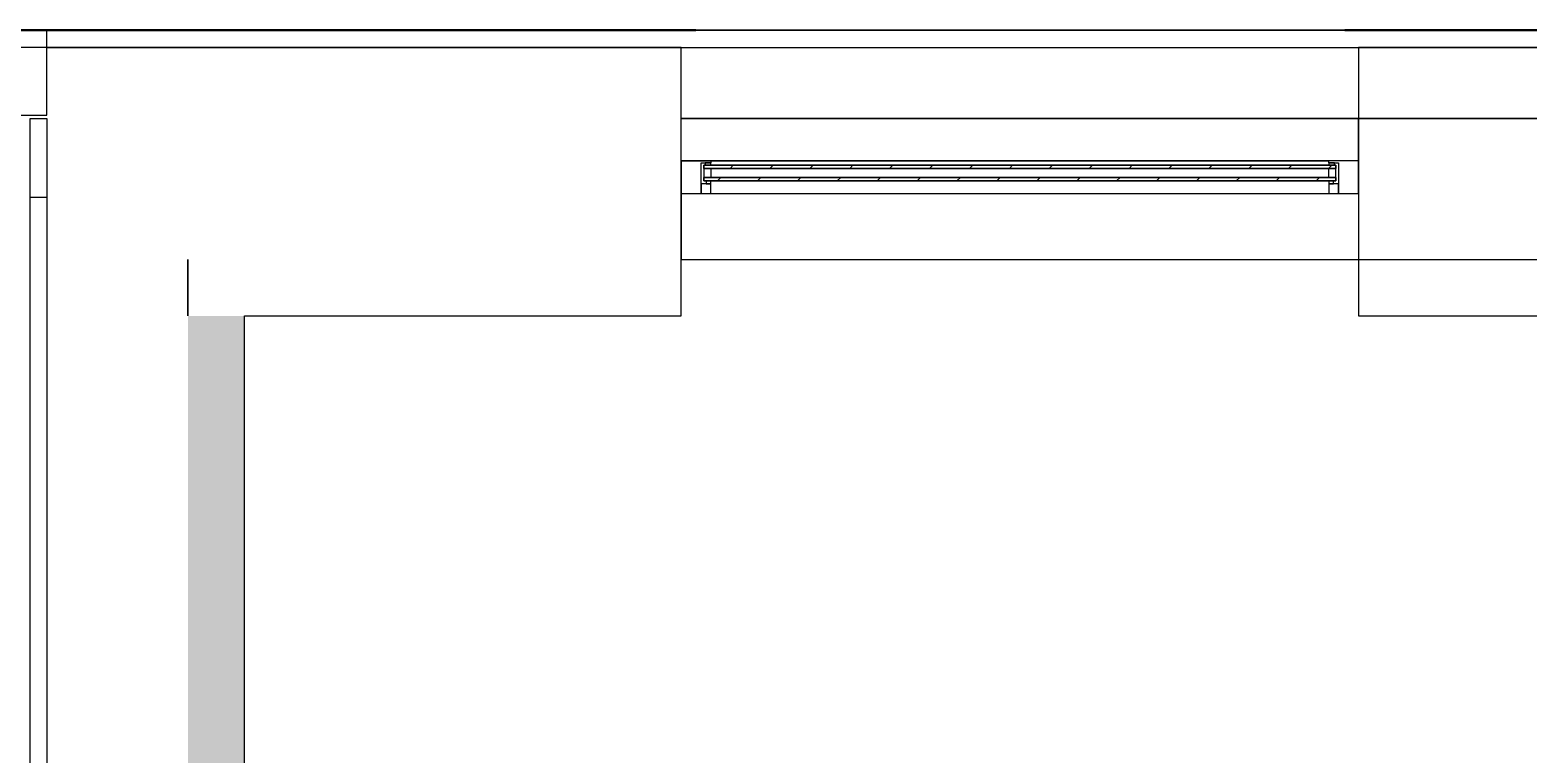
# Model space of a CAD drawing. Header units: metres. Extents: x 2.5 to 42.6, y 0.9 to 31.9.
# Drawn here: x 34.197 to 35.242, y 13.135 to 13.64 of the extents above; entities that cross this region are included whole.
import ezdxf

# ---------------------------------------------------------------- set-up
doc = ezdxf.new("R2010")
doc.units = ezdxf.units.M
for name, color, linetype in [('ARREDI', 9, 'Continuous'), ('INFISSI_VETRATE', 4, 'Continuous'), ('PARETI_STRUTTURE', 7, 'Continuous'), ('PILASTRI_SETTI', 8, 'Continuous')]:
    doc.layers.add(name, color=color, linetype=linetype)

msp = doc.modelspace()

# ---------------------------------------------------------------- linework, layer by layer
at = {"layer": 'ARREDI'}
for points in [[(32.2417, 13.6402), (34.2088, 13.6402)], [(34.2088, 13.6402), (34.6616, 13.6402)], [(34.6616, 13.6398), (34.6172, 13.6398)], [(34.6616, 13.6402), (35.1144, 13.6402)], [(35.1144, 13.6398), (34.6616, 13.6398)], [(35.1144, 13.6402), (35.5672, 13.6402)], [(35.5672, 13.6398), (35.1144, 13.6398)]]:
    msp.add_lwpolyline(points, dxfattribs=at)
for points in [[(34.2088, 13.6402), (34.132, 13.6402), (34.132, 13.6398), (34.2088, 13.6398)], [(34.2088, 13.6398), (34.6616, 13.6398), (34.6616, 13.6402), (34.2088, 13.6402)], [(35.1144, 13.6398), (35.5672, 13.6398), (35.5672, 13.6402), (35.1144, 13.6402)], [(34.6652, 13.526), (34.6652, 13.5475), (34.6723, 13.5475), (34.6723, 13.5489), (34.6514, 13.5489), (34.6514, 13.526)], [(34.6681, 13.5475), (34.6681, 13.5459), (34.6721, 13.5459), (34.6721, 13.5475)], [(35.11, 13.526), (35.1239, 13.526), (35.1239, 13.5489), (35.1029, 13.5489), (35.1029, 13.5475), (35.11, 13.5475)], [(35.1071, 13.5475), (35.1032, 13.5475), (35.1032, 13.5459), (35.1071, 13.5459)], [(34.6723, 13.5436), (34.6672, 13.5436), (34.6672, 13.5372), (34.6723, 13.5372)], [(35.1029, 13.5436), (35.1029, 13.5372), (35.108, 13.5372), (35.108, 13.5436)], [(34.6652, 13.526), (34.672, 13.526), (34.672, 13.5329), (34.6652, 13.5329)], [(34.6721, 13.5349), (34.6688, 13.5349), (34.6688, 13.5329), (34.6721, 13.5329)], [(35.1032, 13.5349), (35.1032, 13.5329), (35.1064, 13.5329), (35.1064, 13.5349)], [(35.11, 13.526), (35.11, 13.5329), (35.1032, 13.5329), (35.1032, 13.526)]]:
    msp.add_lwpolyline(points, close=True, dxfattribs=at)
at = {"layer": 'INFISSI_VETRATE'}
for points in [[(34.6767, 13.5349), (34.6791, 13.5373)], [(34.6854, 13.5436), (34.6877, 13.5459)], [(34.7045, 13.5349), (34.7069, 13.5373)], [(34.7132, 13.5436), (34.7156, 13.5459)], [(34.7324, 13.5349), (34.7347, 13.5373)], [(34.741, 13.5436), (34.7434, 13.5459)], [(34.7602, 13.5349), (34.7626, 13.5373)], [(34.7689, 13.5436), (34.7712, 13.5459)], [(34.7881, 13.5349), (34.7904, 13.5373)], [(34.7967, 13.5436), (34.7991, 13.5459)], [(34.8159, 13.5349), (34.8183, 13.5373)], [(34.8246, 13.5436), (34.8269, 13.5459)], [(34.8437, 13.5349), (34.8461, 13.5373)], [(34.8524, 13.5436), (34.8548, 13.5459)], [(34.8716, 13.5349), (34.8739, 13.5373)], [(34.8803, 13.5436), (34.8826, 13.5459)], [(34.8994, 13.5349), (34.9018, 13.5373)], [(34.9081, 13.5436), (34.9105, 13.5459)], [(34.9273, 13.5349), (34.9296, 13.5373)], [(34.9359, 13.5436), (34.9383, 13.5459)], [(34.9551, 13.5349), (34.9575, 13.5373)], [(34.9638, 13.5436), (34.9661, 13.5459)], [(34.983, 13.5349), (34.9853, 13.5373)], [(34.9916, 13.5436), (34.994, 13.5459)], [(35.0108, 13.5349), (35.0132, 13.5373)], [(35.0195, 13.5436), (35.0218, 13.5459)], [(35.0386, 13.5349), (35.041, 13.5373)], [(35.0473, 13.5436), (35.0497, 13.5459)], [(35.0665, 13.5349), (35.0688, 13.5373)], [(35.0751, 13.5436), (35.0775, 13.5459)], [(35.0943, 13.5349), (35.0967, 13.5373)], [(35.103, 13.5436), (35.1053, 13.5459)]]:
    msp.add_lwpolyline(points, dxfattribs=at)
at = {"layer": 'PARETI_STRUTTURE'}
for points in [[(34.2088, 13.6398), (34.1891, 13.6398), (34.1891, 13.5808), (34.2088, 13.5808)], [(35.1239, 13.5489), (34.6514, 13.5489), (34.6514, 13.526), (35.1239, 13.526)], [(35.108, 13.5436), (34.6672, 13.5436), (34.6672, 13.5459), (35.108, 13.5459)], [(35.108, 13.5459), (34.6672, 13.5459), (34.6672, 13.5436), (35.108, 13.5436)], [(34.6672, 13.5349), (34.6672, 13.5373), (35.108, 13.5373), (35.108, 13.5349)], [(34.6672, 13.5373), (34.6672, 13.5349), (35.108, 13.5349), (35.108, 13.5373)]]:
    msp.add_lwpolyline(points, close=True, dxfattribs=at)
for points in [[(34.6514, 13.628), (34.1473, 13.628), (34.1473, 13.5784)], [(34.2088, 13.628), (42.5261, 13.628)], [(34.6514, 13.5784), (34.6514, 13.628)], [(36.0098, 13.628), (35.1238, 13.628), (35.1238, 13.5784)], [(34.197, 13.5784), (34.2088, 13.5784)], [(34.197, 9.0181), (34.197, 9.7662), (34.197, 9.9651), (34.197, 10.5951), (34.197, 11.0715), (34.197, 11.544), (34.197, 13.5784)], [(34.2088, 13.5784), (34.2088, 13.48)], [(34.6514, 13.48), (41.9178, 13.48), (41.9178, 13.5784), (34.6514, 13.5784)], [(34.6514, 13.526), (34.6514, 13.48), (34.6514, 13.5784)], [(34.6514, 13.5489), (34.6514, 13.5784)], [(34.6514, 13.5784), (41.9178, 13.5784)], [(34.8876, 13.5784), (34.6514, 13.5784)], [(35.1239, 13.5784), (34.8876, 13.5784)], [(35.1239, 13.5489), (35.1239, 13.5784), (35.1239, 13.48)], [(34.6514, 13.5489), (34.6723, 13.5489), (35.1029, 13.5489), (34.6723, 13.5489)], [(35.1239, 13.5489), (35.1029, 13.5489)], [(34.6514, 13.526), (34.672, 13.526)], [(34.6721, 13.526), (35.1032, 13.526)], [(34.6723, 13.526), (35.1029, 13.526)], [(35.1032, 13.526), (35.1238, 13.526)], [(35.1239, 13.526), (35.1239, 13.48)], [(34.2088, 13.5233), (34.197, 13.5233)], [(34.2088, 13.48), (34.2088, 11.544), (34.3072, 11.544), (34.3072, 11.0715)], [(34.3072, 13.48), (34.3072, 13.4406)], [(34.3072, 13.4406), (34.3072, 13.48)], [(34.3466, 13.4406), (34.6514, 13.4406), (34.6514, 13.48)], [(34.6514, 13.48), (37.3898, 13.48)], [(35.1239, 13.48), (35.1239, 13.4406), (36.0098, 13.4406), (36.0098, 13.48)], [(34.3072, 11.544), (34.3466, 11.544), (34.3466, 13.4406)]]:
    msp.add_lwpolyline(points, dxfattribs=at)
at = {"layer": 'PILASTRI_SETTI'}
msp.add_solid([(34.3466, 11.544), (34.3466, 13.4406), (34.3072, 11.544), (34.3072, 13.4406)], dxfattribs=at)

doc.saveas('drawing.dxf')
